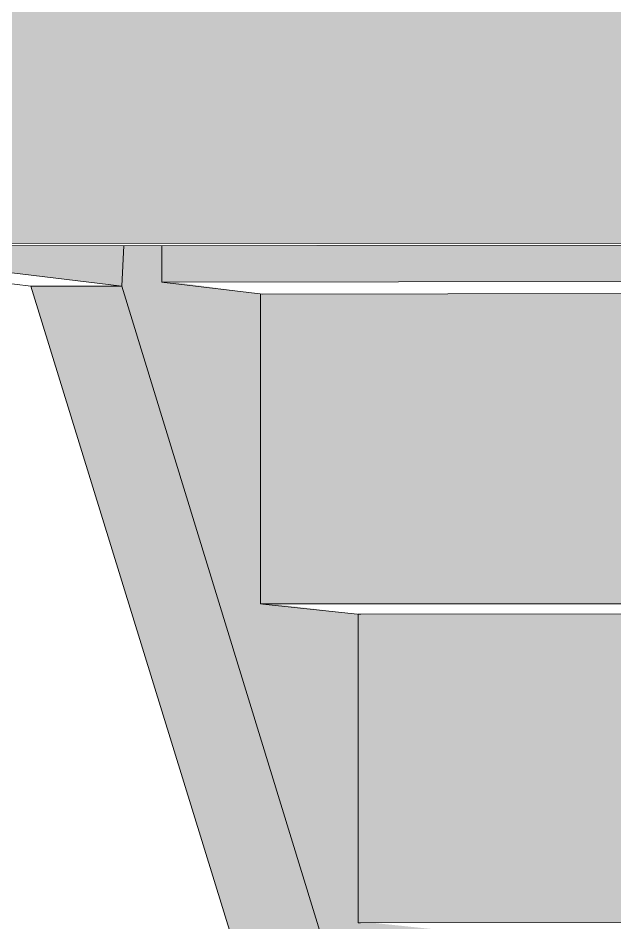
# Model space of a CAD drawing. Header units: inches. Extents: x 27328 to 121296, y -4075 to 4147.
# Drawn here: x 49625.24959 to 49625.25648, y 60.02098 to 60.03142 of the extents above; entities that cross this region are included whole.
import ezdxf

# ---------------------------------------------------------------- set-up
doc = ezdxf.new("R2010")
doc.units = ezdxf.units.IN
doc.header["$MEASUREMENT"] = 0
doc.layers.add('S-STRS', color=31, linetype='Continuous', lineweight=9)

msp = doc.modelspace()

# ---------------------------------------------------------------- hatches: boundary and pattern name
at = {"layer": 'S-STRS', "lineweight": 5}
h = msp.add_hatch(color=256, dxfattribs=at)
h.paths.add_polyline_path([(49625.245653, 60.028817), (49625.25733, 60.028829), (49625.257303, 60.029453), (49625.256733, 60.032983), (49625.256604, 60.03326), (49625.245653, 60.03324)], flags=0)
h.paths.add_polyline_path([(49625.262338, 60.028834), (49625.2893, 60.02886), (49625.2893, 60.035322), (49625.283945, 60.035316), (49625.283918, 60.033286), (49625.263075, 60.03324), (49625.262986, 60.033067), (49625.26287, 60.03273), (49625.262341, 60.02915)], flags=0)
for points in [[(49625.250788, 60.028332), (49625.250814, 60.028799), (49625.246937, 60.028792), (49625.249535, 60.028482)], [(49625.26069, 59.996098), (49625.260881, 59.999643), (49625.26006, 59.999643), (49625.26006, 60.003103), (49625.258995, 60.00312), (49625.258995, 60.006593), (49625.25792, 60.006629), (49625.25792, 60.010116), (49625.256834, 60.010172), (49625.256834, 60.013673), (49625.255739, 60.013748), (49625.255739, 60.017263), (49625.254633, 60.017358), (49625.254633, 60.020887), (49625.253516, 60.021003), (49625.253516, 60.024546), (49625.252389, 60.024683), (49625.252389, 60.02824), (49625.251251, 60.028398), (49625.251251, 60.0288), (49625.250814, 60.028795), (49625.250788, 60.028332), (49625.259881, 59.998733)], [(49625.26069, 59.996098), (49625.250788, 60.028332), (49625.249738, 60.028331), (49625.259684, 59.996098)], [(49625.252389, 60.024664), (49625.273868, 60.024682), (49625.27357, 60.025747), (49625.27357, 60.028258), (49625.262312, 60.028237), (49625.26228, 60.025685), (49625.262236, 60.025666), (49625.261429, 60.025639), (49625.258549, 60.025643), (49625.257382, 60.025681), (49625.257328, 60.025699), (49625.257303, 60.028242), (49625.252389, 60.028237)], [(49625.252415, 60.024662), (49625.273869, 60.02468), (49625.27357, 60.02573), (49625.262294, 60.02572), (49625.26228, 60.025685), (49625.262236, 60.025666), (49625.261429, 60.025639), (49625.258628, 60.025642), (49625.257382, 60.025681), (49625.257328, 60.025716), (49625.252415, 60.025712)], [(49625.253516, 60.020987), (49625.274893, 60.021002), (49625.273898, 60.024561), (49625.253516, 60.024543), (49625.253516, 60.024234)], [(49625.253542, 60.020985), (49625.274894, 60.021), (49625.274601, 60.022046), (49625.253542, 60.02203)]]:
    msp.add_hatch(color=256, dxfattribs=at).paths.add_polyline_path(points, flags=0)
h = msp.add_hatch(color=256, dxfattribs=at)
h.paths.add_polyline_path([(49625.251251, 60.028377), (49625.257314, 60.028383), (49625.257308, 60.028806), (49625.251251, 60.028795), (49625.251251, 60.028483)], flags=0)
h.paths.add_polyline_path([(49625.262317, 60.028388), (49625.273267, 60.028398), (49625.273267, 60.028821), (49625.26232, 60.028795), (49625.262318, 60.028483)], flags=0)
h = msp.add_hatch(color=256, dxfattribs=at)
h.paths.add_polyline_path([(49625.251277, 60.028374), (49625.257314, 60.02838), (49625.257308, 60.028806), (49625.251277, 60.028795), (49625.251277, 60.028483)], flags=0)
h.paths.add_polyline_path([(49625.262317, 60.028384), (49625.27329, 60.028395), (49625.27329, 60.028821), (49625.26232, 60.028795), (49625.262318, 60.028483)], flags=0)

# ---------------------------------------------------------------- linework, layer by layer
at = {"layer": 'S-STRS'}
for p, q in [((49625.25733, 60.028829), (49625.245653, 60.028817)), ((49625.245653, 60.028817), (49625.249738, 60.028331)), ((49625.257329, 60.028803), (49625.246937, 60.028792)), ((49625.246937, 60.028792), (49625.250788, 60.028332)), ((49625.250788, 60.028332), (49625.250814, 60.028799)), ((49625.250814, 60.028799), (49625.250788, 60.028332)), ((49625.251251, 60.028377), (49625.251251, 60.0288)), ((49625.249738, 60.028331), (49625.250788, 60.028332)), ((49625.250788, 60.028332), (49625.249738, 60.028331)), ((49625.249738, 60.028331), (49625.259684, 59.996098)), ((49625.250788, 60.028332), (49625.26069, 59.996098)), ((49625.257314, 60.028383), (49625.251251, 60.028377)), ((49625.251277, 60.028374), (49625.251251, 60.028377)), ((49625.251277, 60.028374), (49625.251381, 60.028361)), ((49625.251381, 60.028361), (49625.252415, 60.028237)), ((49625.25731, 60.028245), (49625.252389, 60.02824)), ((49625.252389, 60.024664), (49625.252389, 60.02824)), ((49625.273868, 60.024682), (49625.252389, 60.024664)), ((49625.252415, 60.024662), (49625.252389, 60.024664)), ((49625.252415, 60.024662), (49625.253542, 60.024543)), ((49625.273897, 60.024563), (49625.253516, 60.024546)), ((49625.253516, 60.020987), (49625.253516, 60.024546)), ((49625.274893, 60.021002), (49625.253516, 60.020987)), ((49625.253542, 60.020985), (49625.253516, 60.020987))]:
    msp.add_line(p, q, dxfattribs=at)

doc.saveas('drawing.dxf')
